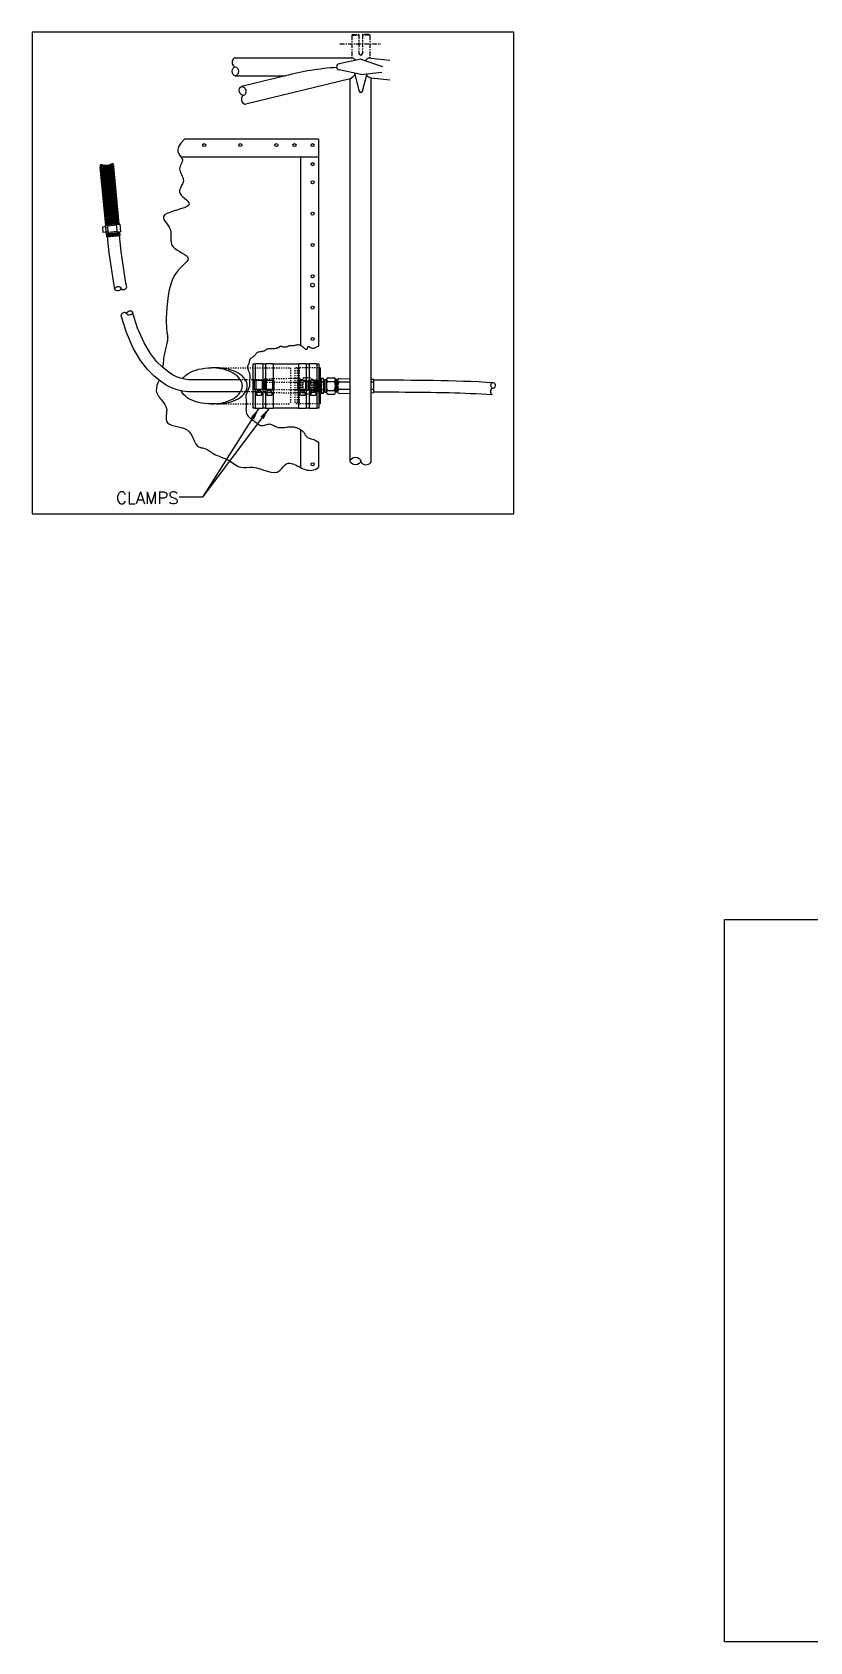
# Model space of a CAD drawing. Extents: x 0 to 235, y -192 to 68.
# Drawn here: x 46.1 to 110.7, y -192.5 to -58.8 of the extents above; entities that cross this region are included whole.
import ezdxf

# ---------------------------------------------------------------- set-up
doc = ezdxf.new("R2010")
doc.units = 0
doc.header["$LTSCALE"] = 0.3
doc.header["$MEASUREMENT"] = 0
doc.linetypes.add('CENTER', pattern=[2, 1.25, -0.25, 0.25, -0.25])
doc.linetypes.add('HIDDEN', pattern=[0.375, 0.25, -0.125])
doc.layers.add('1', color=1, linetype='CONTINUOUS')
doc.layers.add('NOTES', color=2, linetype='CONTINUOUS')
doc.styles.add('ROMANS', font='ROMANS.shx')
doc.dimstyles.new('FRACTION', dxfattribs={"dimtxt": 0.125, "dimasz": 0.15, "dimexe": 0.12, "dimexo": 0.12, "dimgap": 0.05, "dimtad": 0, "dimtih": 1, "dimtoh": 1, "dimdec": 4, "dimzin": 4, "dimdsep": 46, "dimlunit": 5, "dimtxsty": 'ROMANS', "dimcen": 0.09, "dimclrd": 6, "dimclre": 6, "dimclrt": 256, "dimadec": 0, "dimazin": 0, "dimtfac": 0.72, "dimtdec": 4, "dimtofl": 0, "dimtmove": 0, "dimatfit": 3, "dimfxl": 1, "dimfrac": 2, "dimtolj": 1, "dimtzin": 4, "dimarcsym": 0})

msp = doc.modelspace()

# ---------------------------------------------------------------- hatches: boundary and pattern name
at = {"layer": '1'}
h = msp.add_hatch(dxfattribs=at)
h.set_pattern_fill('ANSI37', color=41, scale=0.5, angle=135, style=0)
h.set_pattern_definition([(275.372, (53.343225, -74.764724), (0.0622255, 0.0058513), []), (5.372, (53.343225, -74.764724), (-0.0058513, 0.0622255), [])])
h.paths.add_polyline_path([(52.620696, -69.806994), (52.5897, -69.821598), (52.556714, -69.835898), (52.521693, -69.849408), (52.484589, -69.861643), (52.445447, -69.87219), (52.404664, -69.880929), (52.362725, -69.887816), (52.320117, -69.892803), (52.277327, -69.895846), (52.23484, -69.896899), (52.193142, -69.895915), (52.15272, -69.89285), (52.113986, -69.887746), (52.07706, -69.881001), (52.041986, -69.873101), (52.008812, -69.864532), (51.977582, -69.85578), (51.948342, -69.847331), (51.921138, -69.839672), (51.896016, -69.833288), (51.873016, -69.828605), (51.852154, -69.825806), (51.833443, -69.825011), (51.816893, -69.826342), (51.802517, -69.829922), (51.790325, -69.83587), (51.780329, -69.84431), (51.77254, -69.855362), (51.766934, -69.869192), (51.763338, -69.886144), (51.761542, -69.906604), (51.76134, -69.930961), (51.762521, -69.959602), (51.764877, -69.992914), (51.768199, -70.031284), (51.772278, -70.075101), (51.869005, -71.10374), (52.989064, -70.998417), (52.892337, -69.969778), (52.888177, -69.925969), (52.884287, -69.887651), (52.880392, -69.854484), (52.876213, -69.826125), (52.871474, -69.802233), (52.865896, -69.782466), (52.859202, -69.766482), (52.851116, -69.753939), (52.841403, -69.744533), (52.830009, -69.738105), (52.816922, -69.734533), (52.80213, -69.733697), (52.785623, -69.735474), (52.767388, -69.739743), (52.747414, -69.746382), (52.72569, -69.755271), (52.702198, -69.766226), (52.676899, -69.778822), (52.649747, -69.792574)])
h.paths.add_polyline_path([(51.869005, -71.10374), (52.22362, -74.874883), (52.295886, -74.867772), (52.199401, -73.841708), (53.195009, -73.748087), (53.29109, -74.769853), (53.343225, -74.764724), (52.989064, -70.998417)])
h.paths.add_polyline_path([(52.199401, -73.841708), (52.295886, -74.867772), (52.385188, -74.858986), (52.379313, -74.799274), (53.122718, -74.72613), (53.128593, -74.785841), (53.29109, -74.769853), (53.195009, -73.748087)], flags=16)
h.paths.add_polyline_path([(52.283538, -75.512078), (52.310598, -75.799847), (53.430657, -75.694523), (53.403142, -75.401919), (53.191261, -75.422766), (53.197136, -75.482478), (52.453731, -75.555622), (52.447856, -75.49591)])

# ---------------------------------------------------------------- linework, layer by layer
at = {"layer": '1', "color": 41, "linetype": 'CENTER'}
for p, q in [((71.678349, -59.788899), (75.063873, -59.788899)), ((72.651169, -59.067899), (72.711169, -59.007899)), ((72.651169, -59.067899), (72.651169, -60.941894)), ((72.651169, -59.067899), (73.251169, -59.067899)), ((72.711169, -59.007899), (73.251169, -59.007899)), ((73.251169, -59.007899), (73.251169, -60.572899)), ((73.551169, -59.007899), (73.551169, -60.572899)), ((73.551169, -59.007899), (73.551169, -60.572899)), ((74.091169, -59.007899), (73.551169, -59.007899)), ((74.151169, -59.067899), (73.551169, -59.067899)), ((74.151169, -59.067899), (74.091169, -59.007899)), ((74.151169, -59.067899), (74.151169, -60.941894))]:
    msp.add_line(p, q, dxfattribs=at)
at = {"layer": '1', "color": 41, "linetype": 'Continuous'}
for p, q in [((62.985868, -60.941894), (72.651169, -60.941894)), ((74.228461, -60.967169), (75.815022, -61.146376)), ((62.985868, -62.441894), (67.154866, -62.441894)), ((67.154866, -62.441894), (63.501375, -63.332085)), ((72.526169, -62.677034), (63.856469, -64.789449)), ((72.526169, -94.429644), (72.526169, -62.677034)), ((74.276169, -62.608898), (75.815022, -62.782715)), ((74.276169, -94.429644), (74.276169, -62.608898)), ((69.901169, -67.691894), (58.758185, -67.691894)), ((69.901169, -67.691894), (69.901169, -84.897139)), ((69.901169, -69.191894), (58.483612, -69.191894)), ((68.401169, -69.191894), (68.401169, -84.839474)), ((61.382966, -86.691894), (60.972966, -86.691894)), ((61.382966, -89.691894), (60.972966, -89.691894)), ((68.401169, -91.827893), (68.401169, -94.967562)), ((69.901169, -92.865905), (69.901169, -94.977527))]:
    msp.add_line(p, q, dxfattribs=at)
at = {"layer": '1', "color": 41}
for p, q in [((73.401665, -61.056167), (71.59815, -61.447582)), ((73.401665, -61.056167), (75.218256, -61.650759)), ((73.401665, -62.327622), (71.59815, -61.936207)), ((72.882775, -62.215008), (73.285175, -63.733032)), ((73.401665, -62.327622), (75.167335, -62.13691)), ((73.904097, -62.273354), (73.517163, -63.733032))]:
    msp.add_line(p, q, dxfattribs=at)
at = {"layer": '1'}
for p, q in [((51.772278, -70.075101), (52.22362, -74.874883)), ((53.343225, -74.764724), (52.892337, -69.969778)), ((52.283538, -75.512078), (52.310598, -75.799847)), ((52.310598, -75.799847), (53.430657, -75.694523)), ((53.430657, -75.694523), (53.403142, -75.401919)), ((64.43739, -86.381894), (64.43739, -90.001894)), ((64.625116, -86.381894), (64.43739, -86.381894)), ((65.485116, -86.381894), (65.265116, -86.381894)), ((68.238503, -86.381894), (66.125116, -86.381894)), ((69.112374, -86.381894), (68.878503, -86.381894)), ((69.93739, -86.381894), (69.752374, -86.381894)), ((69.93739, -90.001894), (69.93739, -86.381894)), ((70.040903, -86.691894), (70.040903, -89.691894)), ((70.428656, -88.719394), (70.428656, -87.664394)), ((70.428656, -87.664394), (70.548656, -87.664394)), ((70.648656, -87.511894), (71.198656, -87.511894)), ((71.418656, -87.664394), (71.298656, -87.664394)), ((71.418656, -88.719394), (71.418656, -87.664394)), ((71.418656, -87.691894), (71.481156, -87.691894)), ((71.481156, -88.691895), (71.481155, -87.691895)), ((71.481155, -87.941895), (71.481155, -87.816895)), ((71.481156, -88.691894), (71.481156, -87.691894)), ((71.601155, -87.571895), (72.526169, -87.591165)), ((74.276169, -87.627623), (74.481155, -87.631893)), ((74.481156, -88.751893), (74.481155, -87.631893)), ((70.428656, -88.719394), (70.548656, -88.719394)), ((70.648656, -88.871894), (71.198656, -88.871894)), ((71.418656, -88.719394), (71.298656, -88.719394)), ((71.418656, -88.691894), (71.481156, -88.691894)), ((71.481156, -88.566895), (71.481156, -88.441895)), ((71.601156, -88.811895), (72.526169, -88.792623)), ((74.276169, -88.756164), (74.481156, -88.751893)), ((64.43739, -90.001894), (64.625116, -90.001894)), ((65.265116, -90.001894), (65.485116, -90.001894)), ((66.125116, -90.001894), (68.238503, -90.001894)), ((68.878503, -90.001894), (69.112374, -90.001894)), ((69.752374, -90.001894), (69.93739, -90.001894))]:
    msp.add_line(p, q, dxfattribs=at)
at = {"layer": '1', "color": 6}
for p, q in [((52.385188, -74.858986), (52.189985, -74.878192)), ((53.122718, -74.72613), (52.379313, -74.799274)), ((52.453731, -75.555622), (52.379313, -74.799274)), ((53.134046, -74.841261), (52.390641, -74.914405)), ((53.197136, -75.482478), (53.122718, -74.72613)), ((53.383383, -74.760772), (53.128593, -74.785841)), ((53.383383, -74.760772), (53.44605, -75.397697)), ((52.195325, -74.986079), (51.946526, -75.010559)), ((51.946526, -75.010559), (51.98961, -75.448444)), ((52.238409, -75.423965), (51.98961, -75.448444)), ((52.189985, -74.878192), (52.205101, -75.031818)), ((52.195325, -74.986079), (52.238409, -75.423965)), ((52.199731, -75.030863), (52.363368, -75.05998)), ((52.234002, -75.379181), (52.388827, -75.31873)), ((52.239083, -75.377197), (52.252653, -75.515116)), ((52.447856, -75.49591), (52.252653, -75.515116)), ((52.363368, -75.05998), (52.388827, -75.31873)), ((52.367285, -75.099787), (52.408482, -75.095734)), ((52.38491, -75.278922), (52.426107, -75.274869)), ((53.185808, -75.367347), (52.442403, -75.440491)), ((53.197136, -75.482478), (52.453731, -75.555622)), ((53.44605, -75.397697), (53.191261, -75.422766)), ((64.625116, -86.340783), (65.265116, -86.340783)), ((64.625116, -86.340783), (64.625116, -87.75517)), ((65.265116, -86.340783), (65.265116, -87.75517)), ((65.485116, -86.340783), (65.485116, -87.75517)), ((65.485116, -86.340783), (66.125116, -86.340783)), ((66.125116, -86.340783), (66.125116, -87.75517)), ((68.238503, -86.340783), (68.238503, -87.75517)), ((68.238503, -86.340783), (68.878503, -86.340783)), ((68.878503, -86.340783), (68.878503, -87.75517)), ((69.112374, -86.340783), (69.112374, -87.75517)), ((69.112374, -86.340783), (69.752374, -86.340783)), ((69.752374, -86.340783), (69.752374, -87.75517)), ((70.000903, -86.691894), (70.000903, -89.691894)), ((64.565116, -87.75517), (64.565116, -88.502165)), ((65.325116, -87.75517), (64.565116, -87.75517)), ((64.680803, -87.75517), (64.680803, -88.502165)), ((65.209429, -87.75517), (65.209429, -88.502165)), ((65.325116, -87.75517), (65.325116, -88.502165)), ((65.425116, -87.75517), (65.425116, -88.502165)), ((66.185116, -87.75517), (65.425116, -87.75517)), ((65.540803, -87.75517), (65.540803, -88.502165)), ((66.069429, -87.75517), (66.069429, -88.502165)), ((66.185116, -87.75517), (66.185116, -88.502165)), ((68.938503, -87.75517), (68.178503, -87.75517)), ((68.178503, -87.75517), (68.178503, -88.502165)), ((68.29419, -87.75517), (68.29419, -88.502165)), ((68.822817, -87.75517), (68.822817, -88.502165)), ((68.938503, -87.75517), (68.938503, -88.502165)), ((69.812374, -87.75517), (69.052374, -87.75517)), ((69.052374, -87.75517), (69.052374, -88.502165)), ((69.168061, -87.75517), (69.168061, -88.502165)), ((69.696688, -87.75517), (69.696688, -88.502165)), ((69.812374, -87.75517), (69.812374, -88.502165)), ((70.040903, -88.666052), (70.040903, -87.717736)), ((70.290903, -87.566894), (70.100903, -87.566894)), ((70.290903, -87.868578), (70.100903, -87.868578)), ((70.350903, -87.868578), (70.350903, -87.717736)), ((70.350903, -87.751894), (70.428656, -87.751894)), ((70.350903, -88.515211), (70.350903, -87.868578)), ((70.548656, -88.719394), (70.548656, -87.664394)), ((70.648656, -87.816894), (71.198656, -87.816894)), ((71.298656, -88.719394), (71.298656, -87.664394)), ((72.526169, -87.881894), (71.631604, -87.881895)), ((74.481155, -87.881893), (74.276169, -87.881893)), ((65.325116, -88.502165), (64.565116, -88.502165)), ((64.625116, -88.502165), (64.625116, -90.044744)), ((64.733008, -88.70356), (64.733008, -88.95356)), ((64.733008, -88.70356), (65.173008, -88.70356)), ((64.733008, -88.95356), (65.173008, -88.95356)), ((64.778008, -88.70356), (64.823008, -88.54356)), ((64.823008, -88.54356), (65.083008, -88.54356)), ((64.863008, -88.54356), (64.863008, -88.502165)), ((65.043008, -88.54356), (65.043008, -88.502165)), ((65.128008, -88.70356), (65.083008, -88.54356)), ((65.173008, -88.70356), (65.173008, -88.95356)), ((65.265116, -88.502165), (65.265116, -90.044744)), ((66.185116, -88.502165), (65.425116, -88.502165)), ((65.485116, -88.502165), (65.485116, -90.044744)), ((65.593008, -88.70356), (66.033008, -88.70356)), ((65.593008, -88.70356), (65.593008, -88.95356)), ((65.593008, -88.95356), (66.033008, -88.95356)), ((65.638008, -88.70356), (65.683008, -88.54356)), ((65.683008, -88.54356), (65.943008, -88.54356)), ((65.723008, -88.54356), (65.723008, -88.502165)), ((65.903008, -88.54356), (65.903008, -88.502165)), ((65.988008, -88.70356), (65.943008, -88.54356)), ((66.033008, -88.70356), (66.033008, -88.95356)), ((66.125116, -88.502165), (66.125116, -90.044744)), ((68.938503, -88.502165), (68.178503, -88.502165)), ((68.238503, -88.502165), (68.238503, -90.044744)), ((68.346395, -88.70356), (68.786395, -88.70356)), ((68.346395, -88.70356), (68.346395, -88.95356)), ((68.346395, -88.95356), (68.786395, -88.95356)), ((68.391395, -88.70356), (68.436395, -88.54356)), ((68.436395, -88.54356), (68.696395, -88.54356)), ((68.476395, -88.54356), (68.476395, -88.502165)), ((68.656395, -88.54356), (68.656395, -88.502165)), ((68.741395, -88.70356), (68.696395, -88.54356)), ((68.786395, -88.70356), (68.786395, -88.95356)), ((68.878503, -88.502165), (68.878503, -90.044744)), ((69.812374, -88.502165), (69.052374, -88.502165)), ((69.112374, -88.502165), (69.112374, -90.044744)), ((69.220266, -88.70356), (69.220266, -88.95356)), ((69.220266, -88.70356), (69.660266, -88.70356)), ((69.220266, -88.95356), (69.660266, -88.95356)), ((69.265266, -88.70356), (69.310266, -88.54356)), ((69.310266, -88.54356), (69.570266, -88.54356)), ((69.350266, -88.54356), (69.350266, -88.502165)), ((69.530266, -88.54356), (69.530266, -88.502165)), ((69.615266, -88.70356), (69.570266, -88.54356)), ((69.660266, -88.70356), (69.660266, -88.95356)), ((69.752374, -88.502165), (69.752374, -90.044744)), ((70.290903, -88.515211), (70.100903, -88.515211)), ((70.290903, -88.816894), (70.100903, -88.816894)), ((70.350903, -88.666052), (70.350903, -88.515211)), ((70.350903, -88.631894), (70.428656, -88.631894)), ((70.648656, -88.566894), (71.198656, -88.566894)), ((72.526169, -88.501894), (71.631604, -88.501895)), ((74.481156, -88.501893), (74.276169, -88.501893)), ((64.625116, -90.044744), (65.265116, -90.044744)), ((65.485116, -90.044744), (66.125116, -90.044744)), ((68.238503, -90.044744), (68.878503, -90.044744)), ((69.112374, -90.044744), (69.752374, -90.044744))]:
    msp.add_line(p, q, dxfattribs=at)
at = {"layer": '1', "linetype": 'HIDDEN'}
for p, q in [((52.199401, -73.841708), (53.195009, -73.748087)), ((70.040903, -86.691894), (69.93739, -86.691894)), ((70.040903, -89.691894), (69.93739, -89.691894))]:
    msp.add_line(p, q, dxfattribs=at)
at = {"layer": '1', "color": 41, "linetype": 'HIDDEN'}
for p, q in [((61.382966, -86.691894), (67.56239, -86.691894)), ((67.56239, -86.691894), (67.56239, -89.691894)), ((61.382966, -89.691894), (67.56239, -89.691894))]:
    msp.add_line(p, q, dxfattribs=at)
at = {"layer": '1', "color": 4, "linetype": 'HIDDEN'}
for p, q in [((67.938403, -86.691894), (67.938403, -89.691894)), ((68.118403, -86.691894), (67.938403, -86.691894)), ((68.118403, -86.691894), (68.118403, -89.691894)), ((68.298403, -86.691894), (68.298403, -89.691894)), ((69.839868, -86.691894), (68.298403, -86.691894)), ((68.272668, -87.571998), (65.397666, -87.631896)), ((65.397666, -87.631896), (65.397667, -88.751896)), ((65.397666, -87.881896), (68.246545, -87.881894)), ((68.397666, -87.691894), (68.397667, -88.691894)), ((68.397666, -87.816894), (68.397666, -87.941894)), ((68.460167, -87.691894), (68.397667, -87.691894)), ((68.397667, -87.691894), (68.397667, -88.691894)), ((68.460167, -87.664394), (68.580167, -87.664394)), ((68.460167, -87.664394), (68.460167, -88.719394)), ((68.580167, -87.664394), (68.580167, -88.719394)), ((69.230167, -87.511894), (68.680167, -87.511894)), ((69.230167, -87.816894), (68.680167, -87.816894)), ((69.450167, -87.664394), (69.330167, -87.664394)), ((69.330167, -87.664394), (69.330167, -88.719394)), ((69.450167, -87.664394), (69.450167, -88.719394)), ((69.510095, -87.751894), (69.450167, -87.751894)), ((69.510095, -87.751894), (69.550095, -87.688894)), ((69.550095, -87.688894), (69.510095, -88.694894)), ((69.510095, -87.751894), (69.510095, -88.694894)), ((69.550095, -87.688894), (69.590095, -87.751894)), ((69.590095, -87.751894), (69.550095, -88.631894)), ((69.590095, -87.751894), (69.630095, -87.688894)), ((69.630095, -87.688894), (69.590095, -88.694894)), ((69.630095, -87.688894), (69.670095, -87.751894)), ((69.670095, -87.751894), (69.630095, -88.631894)), ((69.670095, -87.751894), (69.710095, -87.688894)), ((69.710095, -87.688894), (69.670095, -88.694894)), ((69.710095, -87.688894), (69.750095, -87.751894)), ((69.750095, -87.751894), (69.710095, -88.631894)), ((69.750095, -87.751894), (69.790095, -87.688894)), ((69.790095, -87.688894), (69.750095, -88.694894)), ((69.790095, -87.688894), (69.830095, -87.751894)), ((69.830095, -87.751894), (69.790095, -88.631894)), ((69.830095, -87.751894), (69.870095, -87.688894)), ((69.870095, -87.688894), (69.830095, -88.694894)), ((69.870095, -87.688894), (69.910095, -87.751894)), ((69.910095, -87.751894), (69.870095, -88.631894)), ((69.910095, -87.751894), (69.910095, -88.631894)), ((70.000903, -87.751894), (69.910095, -87.751894)), ((65.397667, -88.501896), (68.246545, -88.501894)), ((68.272669, -88.81179), (65.397667, -88.751896)), ((68.397667, -88.441894), (68.397667, -88.566894)), ((68.460167, -88.691894), (68.397667, -88.691894)), ((68.460167, -88.719394), (68.580167, -88.719394)), ((69.230167, -88.566894), (68.680167, -88.566894)), ((69.230167, -88.871894), (68.680167, -88.871894)), ((69.450167, -88.719394), (69.330167, -88.719394)), ((69.510095, -88.631894), (69.450167, -88.631894)), ((69.510095, -88.694894), (69.550095, -88.631894)), ((69.550095, -88.631894), (69.590095, -88.694894)), ((69.590095, -88.694894), (69.630095, -88.631894)), ((69.630095, -88.631894), (69.670095, -88.694894)), ((69.670095, -88.694894), (69.710095, -88.631894)), ((69.710095, -88.631894), (69.750095, -88.694894)), ((69.750095, -88.694894), (69.790095, -88.631894)), ((69.790095, -88.631894), (69.830095, -88.694894)), ((69.830095, -88.694894), (69.870095, -88.631894)), ((70.000903, -88.631894), (69.870095, -88.631894)), ((68.118403, -89.691894), (67.938403, -89.691894)), ((69.853316, -89.691894), (68.298403, -89.691894))]:
    msp.add_line(p, q, dxfattribs=at)
at = {"layer": '1', "color": 41, "linetype": 'Continuous', "flags": 128}
for points in [[(58.758185, -67.691894), (58.450979, -68.038438), (58.27556, -68.327095), (58.206287, -68.565909), (58.217518, -68.762921), (58.283611, -68.926175), (58.378923, -69.063712), (58.477813, -69.183575), (58.55464, -69.293806), (58.589723, -69.401206), (58.587239, -69.507613), (58.557323, -69.613622), (58.510114, -69.71983), (58.455749, -69.826833), (58.404366, -69.935226), (58.366102, -70.045607), (58.351095, -70.158571), (58.366334, -70.274565), (58.406221, -70.393441), (58.462011, -70.5149), (58.524956, -70.638643), (58.586311, -70.764374), (58.63733, -70.891794), (58.669266, -71.020605), (58.673374, -71.150508), (58.64432, -71.28124), (58.590419, -71.412667), (58.523399, -71.54469), (58.454987, -71.67721), (58.396912, -71.810127), (58.360901, -71.943342), (58.358681, -72.076756), (58.401981, -72.21027), (58.497277, -72.343651), (58.630041, -72.476137), (58.780497, -72.606836), (58.928866, -72.734852), (59.055369, -72.859291), (59.140229, -72.979259), (59.163668, -73.093863), (59.105908, -73.202207), (58.954524, -73.303894), (58.726513, -73.400515), (58.446225, -73.494154), (58.138008, -73.5869), (57.826214, -73.680838), (57.535191, -73.778055), (57.289291, -73.880636), (57.112862, -73.990669), (57.02333, -74.109826), (57.010427, -74.238124), (57.056956, -74.375164), (57.145726, -74.52055), (57.259541, -74.673884), (57.381207, -74.83477), (57.493531, -75.002808), (57.579319, -75.177602), (57.626346, -75.358424), (57.642265, -75.54322), (57.639697, -75.729606), (57.631266, -75.915197), (57.629593, -76.097608), (57.6473, -76.274456), (57.69701, -76.443355), (57.791345, -76.601922), (57.937875, -76.748533), (58.123962, -76.884613), (58.331913, -77.012348), (58.544038, -77.133922), (58.742647, -77.251523), (58.910049, -77.367335), (59.028551, -77.483544), (59.080465, -77.602337), (59.05358, -77.726727), (58.957622, -77.863038), (58.807796, -78.018426), (58.619308, -78.200043), (58.407364, -78.415042), (58.187172, -78.670577), (57.973936, -78.973801), (57.782864, -79.331868), (57.625998, -79.747858), (57.502725, -80.208556), (57.409268, -80.696675), (57.34185, -81.194929), (57.296695, -81.686029), (57.270026, -82.152689), (57.258066, -82.57762), (57.257039, -82.943536), (57.263516, -83.237851), (57.275459, -83.466793), (57.291179, -83.64129), (57.308986, -83.772269), (57.32719, -83.870662), (57.344103, -83.947395), (57.358034, -84.013398), (57.367293, -84.0796), (57.370556, -84.15491), (57.367956, -84.240154), (57.359988, -84.334142), (57.347151, -84.43568), (57.32994, -84.543577), (57.308853, -84.65664), (57.284388, -84.773678), (57.25704, -84.893497), (57.227389, -85.015022), (57.196347, -85.13764), (57.164907, -85.260854), (57.134064, -85.384167), (57.104811, -85.507083), (57.078142, -85.629104), (57.055051, -85.749735), (57.036532, -85.868478), (57.022999, -85.985416), (57.012547, -86.10295), (57.002691, -86.224061), (56.990947, -86.351729), (56.974829, -86.488935), (56.951854, -86.63866), (56.950585, -86.645147)], [(69.901169, -84.897139), (69.739843, -84.985905), (69.607724, -85.042095), (69.500907, -85.071027), (69.415487, -85.078022), (69.347556, -85.068399), (69.293209, -85.047479), (69.24854, -85.020581), (69.209643, -84.993026), (69.173306, -84.969325), (69.139097, -84.950753), (69.107279, -84.937775), (69.078113, -84.930859), (69.051863, -84.93047), (69.028789, -84.937076), (69.009156, -84.951141), (68.993225, -84.973133), (68.980923, -85.002881), (68.970837, -85.03767), (68.961217, -85.07415), (68.950315, -85.108968), (68.93638, -85.138775), (68.917665, -85.160218), (68.89242, -85.169946), (68.858897, -85.164608), (68.815884, -85.142107), (68.76433, -85.105355), (68.705722, -85.058521), (68.641546, -85.005771), (68.573289, -84.951272), (68.502437, -84.899192), (68.430477, -84.853699), (68.358897, -84.818958), (68.288905, -84.79802), (68.220604, -84.789467), (68.153819, -84.790764), (68.088374, -84.799375), (68.024096, -84.812765), (67.960809, -84.828399), (67.898338, -84.843742), (67.836509, -84.856258), (67.775282, -84.864053), (67.715162, -84.867798), (67.656792, -84.868803), (67.600812, -84.868381), (67.547864, -84.867842), (67.498589, -84.868497), (67.453628, -84.871659), (67.413623, -84.878638), (67.378841, -84.89027), (67.348053, -84.905487), (67.319654, -84.922743), (67.292044, -84.940495), (67.263616, -84.957197), (67.23277, -84.971307), (67.1979, -84.981278), (67.157404, -84.985566), (67.110286, -84.983167), (67.057979, -84.975231), (67.002524, -84.963448), (66.945961, -84.949509), (66.890331, -84.935104), (66.837675, -84.921922), (66.790032, -84.911655), (66.749444, -84.905992), (66.717271, -84.906191), (66.692152, -84.911781), (66.672048, -84.921859), (66.654917, -84.935521), (66.638718, -84.951865), (66.621412, -84.969986), (66.600958, -84.988981), (66.575315, -85.007946), (66.54287, -85.026092), (66.50372, -85.043071), (66.45839, -85.058652), (66.407404, -85.072601), (66.351288, -85.084684), (66.290567, -85.09467), (66.225764, -85.102324), (66.157404, -85.107414), (66.086193, -85.109906), (66.013553, -85.110561), (65.941088, -85.110343), (65.870402, -85.110212), (65.803097, -85.11113), (65.740776, -85.114058), (65.685044, -85.11996), (65.637504, -85.129795), (65.599034, -85.14419), (65.567619, -85.162432), (65.540518, -85.183472), (65.514991, -85.20626), (65.488298, -85.229748), (65.457699, -85.252886), (65.420454, -85.274625), (65.373822, -85.293916), (65.31602, -85.310065), (65.249094, -85.323796), (65.176046, -85.336185), (65.099879, -85.348313), (65.023595, -85.361256), (64.950198, -85.376094), (64.882689, -85.393904), (64.824071, -85.415765), (64.776443, -85.442419), (64.738289, -85.473269), (64.707189, -85.507384), (64.680725, -85.543829), (64.656476, -85.581674), (64.632023, -85.619984), (64.604947, -85.657829), (64.572827, -85.694274), (64.533988, -85.728637), (64.489727, -85.761221), (64.442084, -85.792581), (64.393101, -85.823272), (64.344817, -85.853846), (64.299273, -85.884856), (64.25851, -85.916858), (64.224568, -85.950404), (64.198867, -85.985917), (64.180336, -86.023295), (64.167286, -86.062305), (64.158026, -86.102714), (64.150865, -86.144289), (64.144111, -86.186796), (64.136075, -86.230002), (64.125066, -86.273675), (64.109932, -86.317634), (64.091678, -86.361913), (64.07185, -86.406601), (64.051994, -86.451784), (64.033653, -86.49755), (64.018373, -86.543986), (64.007698, -86.59118), (64.003175, -86.639219), (64.005872, -86.688147), (64.014952, -86.737832), (64.029105, -86.7881), (64.047019, -86.838776), (64.067381, -86.889686), (64.08888, -86.940653), (64.110204, -86.991504), (64.130041, -87.042064), (64.147313, -87.092196), (64.161874, -87.14192), (64.173811, -87.191295), (64.183213, -87.240378), (64.190165, -87.289228), (64.194756, -87.337903), (64.197074, -87.386461), (64.197205, -87.434962), (64.19531, -87.483491), (64.191841, -87.532254), (64.187323, -87.581482), (64.18228, -87.63141), (64.177236, -87.682271), (64.172718, -87.734298), (64.169249, -87.787723), (64.167354, -87.84278), (64.167262, -87.899692), (64.168015, -87.958644), (64.16836, -88.019811), (64.167043, -88.083367), (64.162812, -88.149488), (64.154411, -88.218348), (64.140589, -88.290123), (64.120091, -88.364986), (64.092256, -88.442884), (64.058796, -88.522852), (64.022012, -88.603694), (63.984208, -88.684215), (63.947686, -88.763221), (63.91475, -88.839517), (63.887703, -88.911908), (63.868847, -88.9792), (63.859732, -89.040833), (63.858897, -89.098794), (63.864124, -89.155707), (63.8732, -89.214192), (63.883908, -89.276875), (63.894033, -89.346376), (63.90136, -89.425319), (63.903673, -89.516326), (63.899631, -89.621025), (63.89139, -89.737059), (63.881984, -89.861078), (63.874444, -89.989731), (63.871801, -90.119665), (63.877087, -90.247531), (63.893334, -90.369977), (63.923573, -90.483651), (63.96988, -90.586042), (64.0305, -90.678001), (64.102721, -90.761218), (64.183834, -90.837383), (64.271127, -90.908186), (64.361889, -90.975317), (64.453409, -91.040466), (64.542976, -91.105325), (64.628486, -91.170935), (64.710265, -91.23576), (64.789245, -91.297611), (64.866359, -91.354305), (64.942541, -91.403655), (65.018722, -91.443476), (65.095837, -91.471583), (65.174817, -91.485789), (65.256304, -91.48492), (65.339773, -91.47184), (65.424409, -91.450426), (65.509394, -91.424554), (65.593913, -91.398099), (65.677149, -91.374937), (65.758286, -91.358943), (65.836509, -91.353994), (65.911296, -91.362834), (65.983314, -91.383679), (66.053524, -91.413616), (66.122889, -91.449732), (66.192371, -91.489111), (66.262931, -91.52884), (66.335532, -91.566004), (66.411135, -91.59769), (66.490446, -91.621625), (66.573138, -91.638099), (66.658628, -91.648046), (66.746335, -91.652398), (66.835673, -91.652087), (66.926061, -91.648046), (67.016915, -91.641207), (67.107653, -91.632504), (67.19773, -91.622839), (67.286757, -91.612999), (67.374386, -91.603742), (67.460265, -91.595825), (67.544045, -91.590007), (67.625377, -91.587044), (67.70391, -91.587695), (67.779295, -91.592717), (67.851293, -91.602639), (67.920114, -91.617079), (67.986078, -91.635423), (68.049506, -91.65706), (68.110719, -91.681378), (68.170036, -91.707766), (68.22778, -91.73561), (68.28427, -91.764299), (68.339735, -91.79345), (68.394033, -91.823591), (68.446933, -91.855481), (68.4982, -91.889877), (68.547602, -91.927537), (68.594904, -91.969218), (68.639875, -92.015679), (68.68228, -92.067676), (68.722168, -92.125465), (68.760716, -92.18729), (68.79938, -92.250892), (68.839618, -92.314014), (68.882888, -92.374397), (68.930647, -92.429781), (68.984353, -92.47791), (69.045464, -92.516524), (69.115291, -92.544643), (69.194562, -92.566394), (69.283861, -92.587184), (69.38377, -92.612418), (69.494873, -92.647501), (69.617752, -92.69784), (69.75299, -92.768839), (69.901169, -92.865905)]]:
    msp.add_lwpolyline(points, dxfattribs=at)
at = {"layer": '1', "flags": 128}
for points in [[(52.892337, -69.969778), (52.888177, -69.925969), (52.884287, -69.887651), (52.880392, -69.854484), (52.876213, -69.826125), (52.871474, -69.802233), (52.865896, -69.782466), (52.859202, -69.766482), (52.851116, -69.753939), (52.841403, -69.744533), (52.830009, -69.738105), (52.816922, -69.734533), (52.80213, -69.733697), (52.785623, -69.735474), (52.767388, -69.739743), (52.747414, -69.746382), (52.72569, -69.755271), (52.702198, -69.766226), (52.676899, -69.778822), (52.649747, -69.792574), (52.620696, -69.806994), (52.5897, -69.821598), (52.556714, -69.835898), (52.521693, -69.849408), (52.484589, -69.861643), (52.445447, -69.87219), (52.404664, -69.880929), (52.362725, -69.887816), (52.320117, -69.892803), (52.277327, -69.895846), (52.23484, -69.896899), (52.193142, -69.895915), (52.15272, -69.89285), (52.113986, -69.887746), (52.07706, -69.881001), (52.041986, -69.873101), (52.008812, -69.864532), (51.977582, -69.85578), (51.948342, -69.847331), (51.921138, -69.839672), (51.896016, -69.833288), (51.873016, -69.828605), (51.852154, -69.825806), (51.833443, -69.825011), (51.816893, -69.826342), (51.802517, -69.829922), (51.790325, -69.83587), (51.780329, -69.84431), (51.77254, -69.855362), (51.766934, -69.869192), (51.763338, -69.886144), (51.761542, -69.906604), (51.76134, -69.930961), (51.762521, -69.959602), (51.764877, -69.992914), (51.768199, -70.031284), (51.772278, -70.075101)], [(52.988192, -80.172158), (52.916514, -79.849005), (52.509702, -77.141581), (52.382894, -75.793049)], [(53.964465, -79.955613), (53.900275, -79.666219), (53.502717, -77.020382), (53.378502, -75.699428)], [(63.419157, -88.691894), (62.77343, -88.691894), (61.590178, -88.691894), (60.46468, -88.691894), (59.953646, -88.691894), (59.481982, -88.689523), (59.032287, -88.672247), (58.589404, -88.623113), (58.144843, -88.524048), (57.695482, -88.359454), (57.238457, -88.118713), (56.765834, -87.793728), (56.261478, -87.372511), (55.706331, -86.822761), (55.114759, -86.076484), (54.5174, -85.070467), (53.938997, -83.742331), (53.503825, -82.35801)], [(63.419157, -87.691894), (63.355398, -87.691894), (62.180848, -87.691894), (61.013947, -87.691894), (59.95616, -87.691894), (59.503697, -87.689619), (59.10671, -87.674368), (58.753773, -87.635213), (58.426788, -87.562349), (58.102293, -87.443491), (57.756568, -87.261378), (57.370958, -86.996225), (56.935013, -86.632142), (56.452663, -86.154482), (55.94023, -85.508039), (55.409221, -84.613762), (54.877038, -83.39176), (54.4578, -82.058122)]]:
    msp.add_lwpolyline(points, dxfattribs=at)
at = {"layer": '1', "color": 4, "const_width": 0.032, "flags": 128}
msp.add_lwpolyline([(51.851119, -71.105422), (53.010862, -70.996367)], dxfattribs=at)
at = {"layer": '1', "color": 4, "const_width": 0.016, "flags": 128}
for points in [[(51.851868, -71.113387, 1), (51.85037, -71.097457, 1)], [(53.011611, -71.004332, -1), (53.010113, -70.988402, -1)]]:
    msp.add_lwpolyline(points, format="xyb", close=True, dxfattribs=at)
at = {"layer": '1', "linetype": 'HIDDEN', "flags": 128}
for points in [[(52.295886, -74.867772), (52.199401, -73.841708)], [(53.29109, -74.769853), (53.195009, -73.748087)], [(52.377043, -75.730823), (52.355804, -75.504967)], [(53.37265, -75.637202), (53.351008, -75.407048)]]:
    msp.add_lwpolyline(points, dxfattribs=at)
at = {"layer": '1', "color": 41, "linetype": 'Continuous'}
for points in [[(58.594653, -87.599755, -0.0952605185), (59.135849, -87.131234, -0.0723410841), (59.929767, -86.814899, -0.0587518675), (60.972966, -86.691894)], [(63.571042, -88.191894, 0.1568512197), (63.40251, -87.667876, 0.1066170544), (62.810083, -87.131234, 0.0723410841), (62.016166, -86.814899, 0.0587518675), (60.972966, -86.691894, 0.0587518675)], [(63.981042, -88.191894, 0.1568512197), (63.81251, -87.667876, 0.1066170544), (63.220083, -87.131234, 0.0723410841), (62.426166, -86.814899, 0.0587518675), (61.382966, -86.691894, 0.0587518675)], [(60.972966, -89.691894, 0.0587518675), (62.016166, -89.56889, 0.0723410841), (62.810083, -89.252555, 0.1066170544), (63.40251, -88.715913, 0.1568512197), (63.571042, -88.191894, 0.1568512197)], [(61.382966, -89.691894, 0.0587518675), (62.426166, -89.56889, 0.0723410841), (63.220083, -89.252555, 0.1066170544), (63.81251, -88.715913, 0.1568512197), (63.981042, -88.191894, 0.1568512197)], [(60.972966, -89.691894, -0.0587518675), (59.929767, -89.56889, -0.0723410841), (59.135849, -89.252555, -0.1066170544), (58.543422, -88.715913, -0.0387976239), (58.471235, -88.596781, -0.0387976239)]]:
    msp.add_lwpolyline(points, format="xyb", dxfattribs=at)
at = {"layer": '1', "color": 4, "linetype": 'HIDDEN', "flags": 128}
for points in [[(65.397666, -87.691894), (63.536902, -87.691894)], [(65.397667, -88.691894), (63.536902, -88.691894)]]:
    msp.add_lwpolyline(points, dxfattribs=at)
at = {"layer": '1', "color": 41, "linetype": 'Continuous'}
for centre, radius in [((60.401169, -68.191894), 0.1285), ((63.401169, -68.191894), 0.1285), ((66.401169, -68.191894), 0.1285), ((67.901169, -68.191894), 0.1285), ((69.401169, -68.191894), 0.1285), ((69.401169, -69.776994), 0.1285), ((69.401169, -71.276994), 0.1285), ((69.401169, -73.879294), 0.1285), ((69.401169, -76.481594), 0.1285), ((69.401169, -79.816894), 0.15625), ((69.401169, -79.083894), 0.1285), ((69.401169, -81.686194), 0.1285), ((69.401169, -84.288494), 0.1285), ((69.401169, -94.697694), 0.1285)]:
    msp.add_circle(centre, radius, dxfattribs=at)
at = {"layer": '1', "color": 41}
for centre, radius, start, end in [((71.651173, -61.691894), 0.25, 102.24495398, 257.75504602), ((72.467629, -61.641328), 0.723114, 43.3666892, 75.29636427), ((73.401169, -60.572899), 0.15, 180, 0), ((74.33471, -61.641328), 0.723114, 104.70363573, 140.30266231), ((73.779505, -64.941894), 4, 83.55559914, 85.31485755), ((73.005505, -84.667434), 22.982702, 93.99094539, 104.74793337), ((71.761999, -61.379816), 1.505567, 300.50164437, 320.11645021), ((74.475419, -61.768003), 0.864179, 225.86494826, 256.66961505), ((73.401169, -63.702284), 0.12, 180, 0), ((70.211608, -87.376819), 0.197216, 210.0519751, 254.53411163), ((70.211608, -87.425143), 0.197216, 210.0519751, 254.53411163), ((70.211608, -87.486998), 0.197216, 210.0519751, 254.53411163), ((70.211608, -87.572049), 0.197216, 210.0519751, 254.53411163), ((70.211608, -87.668697), 0.197216, 210.0519751, 254.53411163), ((70.211608, -87.77501), 0.197216, 210.0519751, 254.53411163), ((70.211608, -87.885189), 0.197216, 210.0519751, 254.53411163), ((70.211608, -87.999234), 0.197216, 210.0519751, 254.53411163), ((70.211608, -88.384554), 0.197216, 105.46588837, 149.9480249), ((70.211608, -88.498599), 0.197216, 105.46588837, 149.9480249), ((70.211608, -88.608779), 0.197216, 105.46588837, 149.9480249), ((70.211608, -88.715092), 0.197216, 105.46588837, 149.9480249), ((70.211608, -88.81174), 0.197216, 105.46588837, 149.9480249), ((70.211608, -88.89679), 0.197216, 105.46588837, 149.9480249), ((70.211608, -88.958645), 0.197216, 105.46588837, 149.9480249), ((70.211608, -89.00697), 0.197216, 105.46588837, 149.9480249)]:
    msp.add_arc(centre, radius, start, end, dxfattribs=at)
at = {"layer": '1', "color": 4, "linetype": 'HIDDEN'}
for centre, radius, start, end in [((68.246881, -87.727063), 0.154832, 269.87540258, 346.87138176), ((68.004151, -88.191894), 0.393516, 308.02247707, 51.97758324), ((68.277666, -87.691894), 0.12, 0.00003015, 92.387009), ((68.746448, -87.664394), 0.166281, 113.49126685, 180), ((68.746448, -87.664394), 0.166281, 180, 246.50873315), ((69.333292, -88.191894), 0.753125, 150.13716564, 209.86283436), ((69.163885, -87.664394), 0.166281, 360, 66.50873315), ((69.163885, -87.664394), 0.166281, 293.49126685, 360), ((68.577042, -88.191894), 0.753125, 330.13716564, 29.86283436), ((68.246882, -88.656726), 0.154832, 13.12867855, 90.12465772), ((68.277667, -88.691894), 0.12, 267.6130513, 0.00003015), ((68.746448, -88.719394), 0.166281, 113.49126685, 180), ((68.746448, -88.719394), 0.166281, 180, 246.50873315), ((69.163885, -88.719394), 0.166281, 0, 66.50873315), ((69.163885, -88.719394), 0.166281, 293.49126685, 0)]:
    msp.add_arc(centre, radius, start, end, dxfattribs=at)
at = {"layer": '1', "color": 6}
for centre, radius, start, end in [((70.260514, -87.717736), 0.219611, 136.61790003, 180), ((70.260514, -87.717736), 0.219611, 180, 223.38209997), ((70.942015, -88.191894), 0.901111, 158.97365319, 201.02634681), ((70.131293, -87.717736), 0.219611, 351.15910043, 43.38209997), ((70.131293, -87.717736), 0.219611, 316.61790003, 351.15910043), ((69.449792, -88.191894), 0.901111, 338.97365319, 21.02634681), ((70.714937, -87.664394), 0.166281, 180, 246.50873315), ((71.301781, -88.191894), 0.753125, 150.13716564, 209.86283436), ((71.132374, -87.664394), 0.166281, 293.49126685, 0), ((70.545531, -88.191894), 0.753125, 330.13716564, 29.86283436), ((71.63194, -87.727063), 0.154832, 193.12867855, 270.12465772), ((71.874672, -88.191894), 0.393516, 128.02247707, 231.97758324), ((70.260514, -88.666052), 0.219611, 136.61790003, 180), ((70.260514, -88.666052), 0.219611, 180, 223.38209997), ((70.131293, -88.666052), 0.219611, 8.84089957, 43.38209997), ((70.131293, -88.666052), 0.219611, 316.61790003, 8.84089957), ((70.714937, -88.719394), 0.166281, 113.49126685, 180), ((71.132374, -88.719394), 0.166281, 360, 66.50873315), ((71.631941, -88.656726), 0.154832, 89.87540258, 166.87138176)]:
    msp.add_arc(centre, radius, start, end, dxfattribs=at)
at = {"layer": '1'}
for centre, radius, start, end in [((70.714937, -87.664394), 0.166281, 113.49126685, 180), ((71.132374, -87.664394), 0.166281, 0, 66.50873315), ((71.601155, -87.691895), 0.12, 90.00003015, 180.00003015), ((70.714937, -88.719394), 0.166281, 180, 246.50873315), ((71.132374, -88.719394), 0.166281, 293.49126685, 360), ((71.601156, -88.691895), 0.12, 180.00003015, 270.00003015)]:
    msp.add_arc(centre, radius, start, end, dxfattribs=at)
at = {"layer": '1', "color": 41}
for centre, major_axis in [((62.985868, -61.316894), (0, -0.375)), ((63.767695, -64.425108), (0.088773, -0.364341))]:
    msp.add_ellipse(centre, major_axis=major_axis, ratio=0.7071067812, start_param=3.1415926536, end_param=6.2831853072, dxfattribs=at)
for centre, major_axis in [((62.985868, -62.066894), (0, -0.375)), ((63.590149, -63.696426), (0.088773, -0.364341))]:
    msp.add_ellipse(centre, major_axis=major_axis, ratio=0.7071067812, dxfattribs=at)
at = {"layer": '1'}
for centre, major_axis in [((53.23226, -80.118022), (-0.244068, -0.054136)), ((54.219306, -82.133094), (-0.238494, -0.074972)), ((84.391904, -88.156989), (-0.019227, -0.249263))]:
    msp.add_ellipse(centre, major_axis=major_axis, ratio=0.7071067812, dxfattribs=at)
for centre, major_axis, ratio, start_param, end_param in [((53.720397, -80.00975), (-0.244068, -0.054136), 0.7071067812, 0, 3.1415926536), ((53.742319, -82.283038), (-0.238494, -0.074972), 0.7071067812, 3.1415926536, 6.2831853072), ((84.353449, -88.655515), (-0.019457, -0.252247), 0.6987407512, 3.1415926536, 6.1412908941)]:
    msp.add_ellipse(centre, major_axis=major_axis, ratio=ratio, start_param=start_param, end_param=end_param, dxfattribs=at)
at = {"layer": '1', "color": 4, "linetype": 'HIDDEN'}
msp.add_ellipse((68.208403, -86.691894), major_axis=(0.09, 0), ratio=0.4198077849, start_param=0, end_param=3.1415926536, dxfattribs=at)
at = {"layer": '1', "color": 4, "linetype": 'HIDDEN', "extrusion": (0, 0, -1)}
msp.add_ellipse((68.208403, -89.691894), major_axis=(0.09, 0), ratio=0.4198077849, start_param=0, end_param=3.1415926536, dxfattribs=at)
at = {"layer": '1', "color": 41, "linetype": 'Continuous'}
msp.add_ellipse((72.963669, -94.429644), major_axis=(-0.4375, 0), ratio=0.7071067812, dxfattribs=at)
msp.add_ellipse((73.838669, -94.429644), major_axis=(-0.4375, 0), ratio=0.7071067812, start_param=0, end_param=3.1415926536, dxfattribs=at)
msp.add_open_spline([(56.664586, -87.70917), (56.526898, -88.012509), (56.24683, -88.629521), (56.863579, -89.37505), (57.455061, -90.102022), (56.900962, -91.568035), (58.70617, -91.492126), (59.515585, -92.340906), (59.683598, -93.30334), (60.587424, -93.346667), (61.27913, -93.998802), (62.421909, -94.212328), (63.345173, -95.131857), (64.85566, -94.711403), (66.453524, -95.922093), (67.259002, -94.334462), (68.338288, -94.965664), (69.170609, -95.314859), (69.733825, -95.096554), (69.901169, -94.977527)], degree=3, knots=[0, 0, 0, 0, 0.9214804767, 1.8743529322, 2.6142159715, 3.6745831679, 5.3540943039, 6.1833832071, 7.216203824, 7.7206874209, 8.6385062145, 9.954469779, 11.1370112175, 12.1378620559, 14.4015672204, 15.2221489238, 16.2990623967, 17.3641510963, 17.9559514764, 17.9559514764, 17.9559514764, 17.9559514764], dxfattribs=at)
at = {"layer": '1'}
msp.add_open_spline([(74.481407, -87.691893), (77.800319, -87.696193), (81.119232, -87.700493), (84.411131, -87.907726)], degree=3, dxfattribs=at)
msp.add_open_spline([(74.480111, -88.691892), (75.179344, -88.692798), (75.877672, -88.693704), (77.969179, -88.702093), (79.358882, -88.715263), (81.936453, -88.781778), (83.126018, -88.829408), (84.309262, -88.903305)], degree=3, knots=[0, 0, 0, 0, 2.091612248, 2.091612248, 6.274836744, 6.274836744, 9.8881118433, 9.8881118433, 9.8881118433, 9.8881118433], dxfattribs=at)
at = {"layer": 'NOTES'}
for p, q in [((46.118003, -58.813957), (46.118003, -98.813957)), ((86.118003, -58.813957), (46.118003, -58.813957)), ((86.118003, -98.813957), (86.118003, -58.813957)), ((46.118003, -98.813957), (86.118003, -98.813957)), ((103.625, -132.5), (163.625, -132.5)), ((103.625, -192.5), (103.625, -132.5)), ((163.625, -192.5), (103.625, -192.5))]:
    msp.add_line(p, q, dxfattribs=at)

# ---------------------------------------------------------------- texts
at = {"layer": 'NOTES', "insert": (58.272659, -97.492824), "char_height": 1, "attachment_point": 6, "style": 'ROMANS'}
msp.add_mtext('CLAMPS', dxfattribs=at)

# ---------------------------------------------------------------- leaders
at = {"layer": 'NOTES', "annotation_type": 0, "has_hookline": 1, "hookline_direction": 1, "text_width": 5.47619}
msp.add_leader([(64.945116, -90.044744), (60.25921, -97.430324), (58.322659, -97.430324)], dimstyle='FRACTION', override={"dimasz": 1, "dimgap": 0.05, "dimtad": 0}, dxfattribs=at)
at = {"layer": 'NOTES'}
msp.add_leader([(65.805116, -90.044744), (60.25921, -97.430324)], dimstyle='FRACTION', override={"dimasz": 1, "dimgap": 0.05, "dimtad": 0}, dxfattribs=at)

doc.saveas('drawing.dxf')
